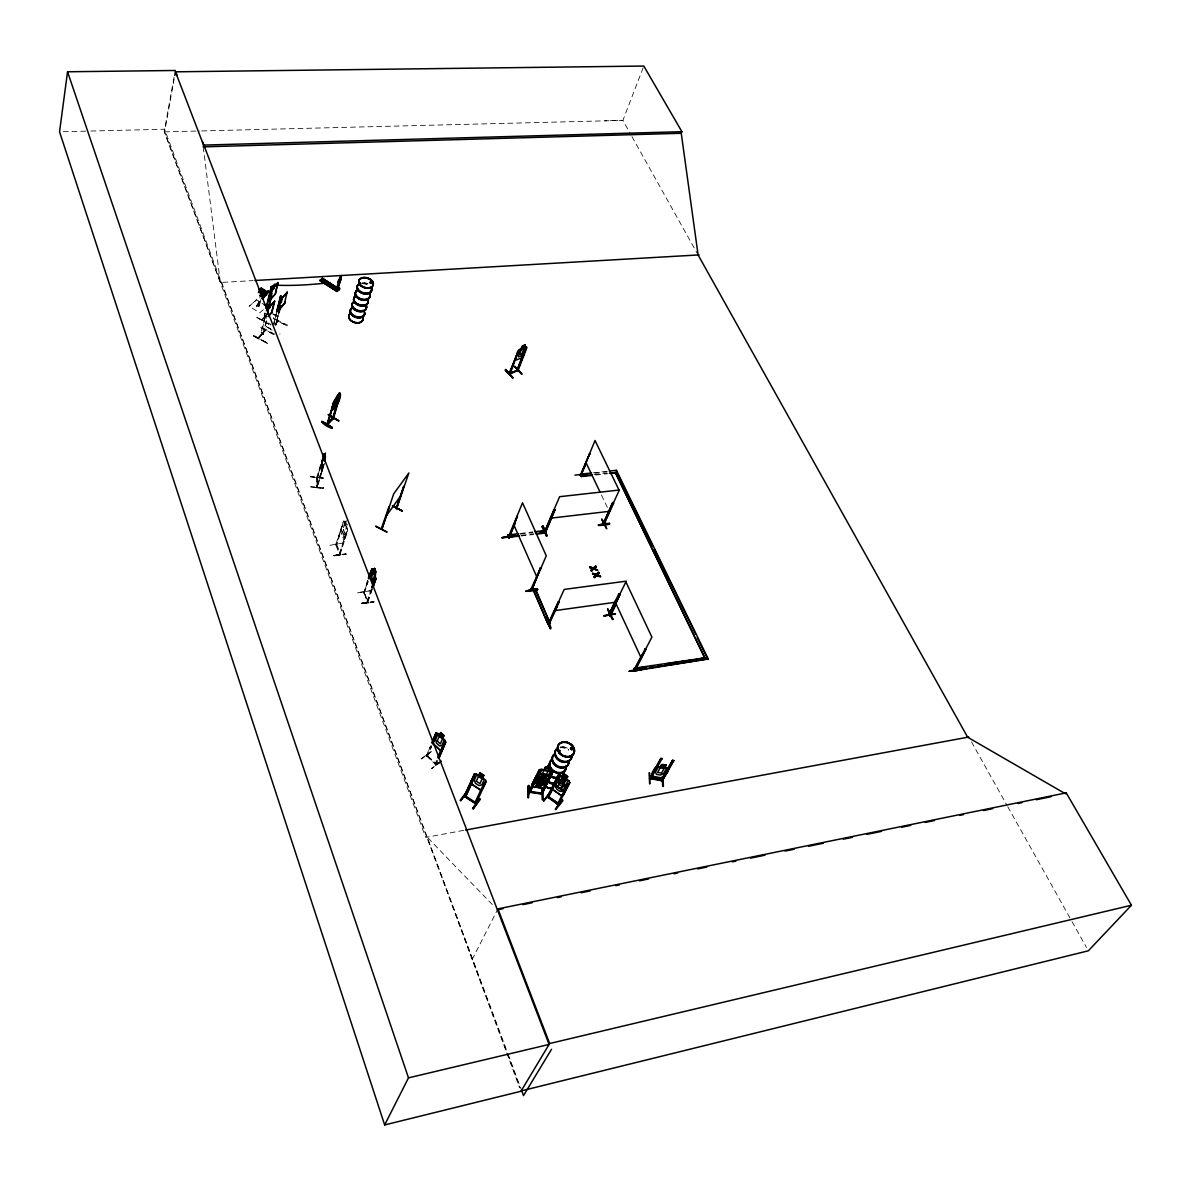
<?xml version="1.0" encoding="UTF-8"?>
<svg xmlns="http://www.w3.org/2000/svg" width="1191" height="1191" viewBox="0 0 1191 1191"><rect width="100%" height="100%" fill="white"/><g stroke="black" fill="none" stroke-linecap="round" stroke-linejoin="round"><path stroke-width="0.75" stroke-dasharray="5 3.75" d="M323.52 487.625L310.806 486.598L323.401 488.533L323.505 487.67M310.836 487.074L323.401 488.563L310.821 487.104M333.763 555.348L333.778 555.468C350.08 553.815 350.556 553.324 333.867 555.051L333.912 555.944L346.179 554.366L333.927 555.884M435.37 763.505L436.65 763.863L436.353 764.771L426.661 755.213C427.882 753.367 428.269 758.861 426.244 755.69M430.666 745.938L426.572 755.436M426.661 755.034L427.643 755.972M427.867 755.63L427.033 756.613L431.559 746.772M361.647 603.733L374.019 602.125L361.647 603.837L361.602 602.884C378.47 600.919 378.009 601.827 361.498 603.346L361.498 603.227M345.286 538.124L343.931 539.925L340.864 532.154L341.281 528.328M340.998 532.139L341.415 528.313M317.253 478.633L322.746 458.148M317.119 486.39C316.672 464.609 318.444 493.134 316.985 485.496M317.431 477.025C314.707 480.271 318.652 498.463 317.104 477.755M322.716 460.798L322.21 467.512L322.91 466.902M174.05 77.221L164.194 131.873L220.35 282.49L253.132 280.6M463.671 830.38L425.708 837.407L164.611 131.859L174.139 79.097M371.964 589.039L367.409 602.482C368.034 600.279 366.694 599.564 364.52 592.627M367.915 580.449L363.821 593.207L364.372 591.451M322.299 470.683L321.332 472.529L322.017 461.349M335.996 543.796C340.164 550.57 339.331 554.664 340.358 553.77M336.517 543.87L336.904 544.823L335.743 544.585M336.666 545.523L336.279 544.585M256.541 299.79L249.142 306.266L256.541 299.79L264.03 304.479M260.725 299.775L259.057 306.608L257.926 306.593L260.606 293.79M257.926 306.593L259.98 298.048M259.057 306.608L260.516 298.941M256.899 317.431L270.595 325.188L256.899 317.431L270.997 324.414L270.595 325.188M257.092 317.521L257.226 317.074M267.201 343.395L253.4 336.1L253.817 335.326L267.484 343.082L253.37 336.145L253.817 335.326M274.898 334.254L261.201 326.944L260.755 327.763L274.481 335.028M266.308 316.493L264.164 315.347L265.146 311.804M264.744 314.796L265.102 313.397M265.667 315.451L261.35 333.018L263.464 334.061L262.898 334.701L260.755 333.569L265.191 316.002M266.278 316.404L266.62 315.005L266.055 319.128M262.869 334.626L266.769 318.831M262.898 334.701L263.241 333.316L261.097 332.185L263.806 332.676M263.345 334.076L267.26 318.28M272.144 330.205L266.159 326.513L270.819 328.969M266.367 326.617L266.055 326.974M267.171 343.455L267.275 342.993M273.468 324.428L276.104 313.918M276.58 313.367L273.93 323.878L275.925 324.935L275.493 325.56L278.113 314.975M278.575 314.424L275.925 324.935L276.386 323.55L273.692 323.044M270.64 313.025L278.218 316.493L275.285 314.409M278.322 321.332L274.853 325.307M279.751 334.224L280.079 333.867M286.971 325.902L287.403 325.083L273.439 318.235L286.971 325.902L273.349 318.637M316.612 477.889L322.716 457.284M323.267 477.963L310.732 476.519M322.151 460.753L317.178 477.963L317.342 476.951M317.193 478.797L323.178 458.207M321.302 467.319L322.761 462.376L321.391 470.266M316.732 486.404L322.94 465.815M323.461 464.981L316.88 487.179L323.878 464.162M324.488 463.329L317.312 487.327L317.684 486.345M322.299 470.802L323.624 466.366M329.847 545.299L341.877 543.245M335.698 544.808L343.172 522.67L336.651 545.612L336.845 544.719M344.065 539.91L347.668 530.933L344.497 521.167L343.633 521.137L336.026 545.597L342.74 522.715M346.224 520.571L345.211 523.325M341.906 534.417L346.239 520.78M343.112 537.513L347.4 523.906M339.48 554.44L346.67 531.648L339.614 554.649L335.788 544.689M357.494 592.85L369.984 590.825L357.479 592.671M367.483 580.493L363.851 593.118L367.84 581.431M364.327 593.178L368.272 581.387M366.917 601.559L371.026 589.768M371.458 589.709L367.334 602.452L363.672 591.332L367.677 601.693M372.396 588.979L367.825 602.274M643.2 67.649L622.893 120.41L631.051 135M426.348 755.957L430.338 746.176M427.167 756.627L431.886 745.432M431.306 751.566L421.569 758.98L431.246 751.521M441.444 761.793L431.47 768.508L439.732 761.898M435.251 763.237L436.025 765.024L437.603 761.481M435.578 763.848L436.397 760.885M435.102 764.22L436.725 760.632M435.43 763.833L435.891 763.103L435.162 763.446M435.727 764.905L435.281 763.401M435.861 764.92L437.96 760.141M322.166 470.668L321.332 472.529L321.123 465.115M472.157 959.514L497.421 909.85M316.91 476.995L316.925 477.859M275.553 323.223L277.875 320.573L275.449 323.684M261.201 326.944L260.784 327.719L274.808 334.656M264.164 315.347L265.057 313.322L264.506 313.948M267.558 312.816L261.573 319.932L267.454 313.278M268.139 313.114L262.139 320.23L268.02 313.575M340.045 554.455L347.623 530.858L346.67 526.63M263.33 309.675L259.653 312.876L249.172 306.147M441.057 761.362L431.633 768.597L439.777 762.002M421.138 758.637L431.097 751.819M364.595 592.389L363.88 592.031M345.33 534.283L343.976 534.804L342.755 531.707L344.422 522.775L345.36 523.519M361.424 603.256L373.885 601.738M339.658 553.577L346.953 529.191L346.596 526.616M333.703 555.393L346.015 553.815M336.353 545.136L340.075 552.877M343.737 520.973L345.226 523.534M346.596 532.615L346.67 531.648M520.467 533.449L533.002 531.945M520.184 534.104L532.734 532.6M521.286 535.325L533.836 533.821M521.018 535.98L533.568 534.476M593.312 472.782L607.544 471.264M594.8 473.244L607.246 471.919M594.16 474.554L606.606 473.214M595.649 475.015L608.095 473.676M63.242 131.71L89.027 131.07M90.873 131.025L164.581 129.238L519.678 1087.8M164.611 131.859L199.865 130.98M201.726 130.936L622.893 120.41L604.775 120.767M257.718 305.759L258.864 305.774M310.613 477.01L323.282 477.993M273.454 313.977L278.218 316.493M273.349 314.379L277.92 316.791M266.159 326.513L272.277 329.743M253.489 335.683L267.484 343.082M259.087 302.797L258.953 302.812A2.665 0.849 -57.9 0 0 256.541 305.893A2.665 0.849 -57.9 0 0 257.345 307.055A2.665 0.849 -57.9 0 0 259.474 303.571L259.742 303.735A2.665 0.849 -57.9 0 1 257.613 307.218A2.665 0.849 -57.9 0 1 256.809 306.057A2.665 0.849 -57.9 0 1 259.221 302.976M427.018 754.692L426.706 755.451M427.882 755.943L435.489 763.193M426.348 755.794L435.936 764.92M492.315 904.565L427.152 837.139L507.47 1052.546M971.499 741.904L1006.827 805.056M1007.735 806.679L1071.141 920.033M1072.049 921.655L1086.549 947.574M631.959 136.623L697.197 253.341M601.455 495.024L607.752 508.229M346.015 522.7L346.804 524.695M345.077 524.427L346.298 527.524M343.455 529.533L344.675 532.615M339.822 553.666L340.12 554.485M364.029 592.24L364.312 592.954M508.125 1054.273L521.077 1089.021M221.6 282.416L519.901 1087.428M203.229 146.85L220.35 282.49M323.148 478.454L310.628 476.46M362.064 283.696A7.459 4.972 17 0 1 367.602 284.932M362.228 282.922A7.578 5.062 17 0 1 367.855 284.173M364.223 282.714A7.459 4.972 17 0 1 367.9 283.875M362.124 283.25A7.578 5.062 17 0 1 367.751 284.5M560.112 747.784A8.754 6.923 27.8 0 1 568.39 750.241M560.365 747.04A8.888 7.042 27.7 0 1 568.777 749.541M562.703 746.727A8.754 6.923 27.7 0 1 568.866 749.273M560.232 747.338A8.888 7.042 27.7 0 1 568.628 749.824M258.268 337.738L265.34 329.654L258.283 337.693M258.864 337.991L265.906 329.967L258.864 337.991M273.751 317.878L273.32 318.697L273.722 317.923"/><path stroke-width="1.5" d="M535.518 777.366L532.228 783.946L532.526 786.775L532.392 783.946M532.228 784.065L539.329 769.773L541.339 769.118L552.669 771.842L546.356 784.437L544.361 785.077L534.089 783.41L533.121 782.308L534.193 783.47M571.472 747.68L571.04 749.035M516.924 370.639L525.916 348.755L517.341 370.952M517.847 369.508L517.37 370.163M518.055 370.565L526.973 347.43L526.228 346.789L519.574 349.603M517.594 370.133L509.033 373.795L518.07 351.836L510.15 373.84L509.331 373.021L510.314 372.634M558.549 750.792L559.681 750.315L559.725 751.432M558.921 750.821L559.651 750.598M559.725 750.881L559.041 750.345M339.986 277.012L339.331 279.289A2.605 0.774 -58 0 0 338.214 282.475L338.348 282.565A2.605 0.774 -58 0 1 339.465 279.364L341.296 275.538L340.76 278.039A2.605 0.774 -58 0 1 340.239 280.719L337.738 288.267L338.81 288.847M515.584 357.91L515.45 360.352L522.194 357.598L524.234 354.62M466.083 796.05L465.056 795.305M261.514 293.567L262.511 296.544L263.107 293.835M625.826 581.774L651.909 637.125L634.654 670.161C634.848 665.903 634.52 671.903 635.547 669.342L634.535 668.672L635.562 669.416M339.614 392.702L335.505 399.848L334.403 406.116L338.08 400.712L339.614 392.702L338.706 395.65L340.164 394.057C342.368 400.37 326.111 421.763 334.329 400.905M332.066 410.478L332.17 408.275M396.633 508.691L403.838 486.285M396.022 508.468L397.094 507.56L396.29 507.574M562.688 776.472C562.42 769.148 573.169 781.996 563.983 774.224L562.703 776.74L558.49 774.686L547.324 796.913C551.105 797.628 545.195 795.588 548.887 796.481M381.864 527.836L381.611 528.625M382.058 528.968L389.368 507.024M610.313 616.149L609.792 614.482L609.852 616.223M610.388 616.268L610.76 615.434M603.018 523.504L604.09 523.251M602.661 524.144L603.837 522.507L602.854 524.07M581.312 474.896C578.766 474.867 582.116 476.221 580.985 474.092M531.32 590.036L530.888 589.009L531.662 589.277M370.029 282.669L370.654 282.059L370.565 282.982M370.252 282.222C370.222 284.307 370.431 281.061 371.92 282.356M371.309 282.371L371.369 283.324M369.136 578.484L369.374 575.908M369.27 578.469L369.567 575.982M332.468 418.637L339.688 395.799L332.855 418.979L333.733 417.49L332.81 417.788M359.92 282.982L360.575 283.13M526.124 591.406C534.893 586.612 547.041 590.066 526.124 591.302M611.727 610.298L608.765 614.884L610.209 613.603M508.304 537.23L522.521 502.796L546.267 555.81L531.439 590.081L532.228 589.143L531.171 588.428M508.78 538.317C508.706 535.95 509.123 537.335 519.231 536.188M177.161 75.688L175.166 70.477L67.545 71.773L59.55 131.799L384.663 1124.944L520.958 1091.269L549.646 1043.524L1131.45 905.234L1066.213 792.864L497.912 908.882L497.421 909.85L502.885 908.733M604.016 524.368L613.529 503.197L612.412 503.138L602.81 524.472M598.552 525.499C614.973 524.814 611.727 521.509 598.388 525.067M609.241 523.712L598.373 524.948L609.42 524.055M265.385 293.611L265.965 293.046M640.922 669L640.981 669.997L629.295 671.248L640.803 669.506M174.794 75.45L175.449 71.817L643.81 66.056L681.907 131.695L681.252 133.273L698.105 254.963L967.673 737.244L1065.454 793.772L1066.213 792.864M338.944 288.505L338.452 287.924M338.214 282.475L336.666 289.458L338.095 288.207L340.373 280.793A2.605 0.774 -58 0 0 340.894 278.128L340.805 275.984M175.449 71.817L203.572 145.094L203.229 146.85L681.252 133.273M266.382 293.611L268.362 290.842L268.332 292.331C265.727 293.477 266.055 293.671 268.064 292.152L268.362 290.842M266.65 293.775C267.335 290.917 265.355 293.983 266.68 292.301M259.668 289.353L259.176 291.378L260.68 292.316L262.675 288.996L261.186 288.058C262.571 291.036 253.489 286.867 264.625 292.539L265.117 290.515L263.628 289.577L262.109 290.887M260.695 290.083L261.186 288.058M261.573 288.996L260.159 289.741M260.397 296.336L261.216 292.912M262.675 288.996L262.184 291.006L261.722 288.401L262.511 296.544L264.402 290.306L262.988 296.127L261.722 288.401M261.544 296.351L263.926 290.723L258.67 292.42M263.137 291.601L263.628 289.577M266.01 308.246L271.146 286.927L273.885 287.433M271.712 286.287L270.774 288.416L272.962 289.562L273.32 288.073M266.501 307.71L271.727 286.435L273.766 287.507M266.486 310.732L267.677 305.417L270.431 305.938L269.464 307.963L267.32 306.906L267.886 306.266M267.915 306.355L268.243 304.777M269.285 300.579L272.114 289.1L277.92 282.624L275.285 294.192L269.285 300.579L273.915 295.383M269.508 300.683L272.337 289.219L278.128 282.743M268.466 307.546L271.965 293.358M272.918 289.487L273.275 288.043M267.841 310.911L268.645 307.665L274.674 301.219L271.846 312.563L268.377 316.508M267.26 314.26L268.853 307.769L274.674 301.219M268.943 306.995L271.578 296.365M269.806 306.549L269.464 307.963L269.866 306.563L267.677 305.417M277.92 282.624L275.285 294.192M268.154 316.389L271.622 312.444L274.451 301.115M276.55 312.161L280.406 296.336L283.13 296.857M277.012 311.625L280.972 295.71M278.545 309.868L281.404 298.539L287.344 292.182L281.627 298.658C266.546 329.877 298.405 285.364 278.768 309.988M278.545 313.218L280.317 306.206M281.21 302.708L282.535 297.452M279.022 312.682L280.793 305.67M284.47 303.497L287.12 292.063M381.224 528.968L388.981 506.815M402.171 511.013L392.673 505.937M321.838 278.902L322.389 278.218L339.509 289.264L338.75 289.919L321.898 278.768L339.495 289.279L322.419 278.5M321.942 281.18L324.056 279.513M324.845 282.996L326.944 281.329M326.379 283.979L328.478 282.312M328.12 285.081L330.22 283.398M320.543 280.034L319.932 280.644L337.038 291.453L337.693 289.964L335.951 288.862L335.52 289.979L337.931 287.775M335.728 289.636L335.951 288.862M339.286 289.145L339.673 288.237L337.931 287.135L337.902 290.128L338.512 288.401M338.706 289.651L339.003 287.939M321.912 421.361C324.384 427.852 344.363 432.765 321.883 421.406L332.289 427.584M328.552 414.632L338.899 420.825L328.374 414.572M327.793 424.443L333.956 401.829L326.796 424.815L333.197 417.282M333.956 401.829L327.153 425.023L327.585 423.267L327.867 424.264M340.537 394.37L333.48 418.398L327.346 424.919M333.242 417.312L333.554 418.22M323.193 456.882L324.056 453.92L324.458 456.079M323.178 457.002L324.205 453.935M323.223 459.086L324.562 456.302M324.428 456.287L325.411 453.324L323.282 460.664M325.262 454.515L325.054 457.329M325.277 453.309L324.384 460.158L324.294 457.225M375.894 526.184L387.09 532.154L375.731 526.407M368.629 577.159L371.339 570.415L369.418 578.037M368.481 578.766C367.602 576.533 374.004 567.809 371.845 568.658M368.987 578.097L371.994 568.643M372.173 586.434L375.239 577.129L375.686 571.814L374.57 568.39L373.512 571.323L372.634 569.045M374.584 568.598L373.646 571.308L372.679 570.504L370.952 575.536L372.098 582.593L373.498 582.161M396.067 508.512L403.585 486.628M396.454 508.721L408.87 472.961L393.7 493.863L381.805 529.221M372.977 587.312L375.894 578.856L374.748 574.524L375.894 571.814L374.57 568.39M372.039 588.041L374.912 579.704L372.545 587.371M375.761 578.871L373.468 586.151M392.36 505.937L402.275 510.671M571.561 749.407L572.558 748.35M572.931 749.005L571.844 749.868M570.4 748.35L571.278 747.591M571.099 747.859L572.112 749.169M571.01 748.231L571.993 748.156M260.114 293.165A2.68 0.863 -58 0 1 262.065 290.976A2.68 0.863 -58 0 1 262.556 292.123L262.273 291.959A2.68 0.863 -58 0 0 261.946 290.753A2.68 0.863 -58 0 0 260.204 292.405M517.951 370.595L509.286 374.078L518.07 351.836M509.376 374.034L518.279 350.764L521.524 348.725L522.477 345.971L525.38 344.839L522.551 346.06L519.812 350.273L517.921 355.29L518.561 356.853L521.256 355.781L523.504 353.072M514.378 366.56L521.971 374.108L514.84 366.322M512.83 377.413C490.871 352.998 527.851 394.295 505.133 370.222M525.246 344.958L524.234 347.653L526.318 346.879M525.38 344.839L524.308 347.742L525.41 348.07L516.834 370.684M502.572 537.379C538.57 533.345 482.37 540.565 509.227 536.605M508.349 537.335L507.917 534.938L518.666 533.657M508.676 538.258L517.504 515.956L508.736 538.213L515.078 523.683M609.018 614.913L610.194 614.094M609.077 613.767L610.105 613.618M431.663 742.976L435.966 732.956L432.661 741.13M433.226 742.231C435.846 740.906 435.37 732.525 435.876 735.83M432.884 743.571L436.219 735.576M439.687 735.323L437.692 734.639L435.683 739.477L436.442 743.08L439.464 745.953L441.965 745.432L444.005 740.608L442.724 738.197L443.975 735.621L440.7 732.525L439.613 735.13M440.774 732.718L439.583 735.398L435.966 733.18M445.523 742.246L442.62 738.286L443.722 735.681M437.737 757.699L443.811 743.333L445.047 743.943L443.811 743.333M438.75 755.853L444.139 743.095M438.63 758.548L445.628 742.172M438.958 758.295L445.747 742.231L445.106 740.326L437.499 733.135L435.861 733.046M441.132 760.96L441.057 761.362M542.828 525.99L542.024 526.511L546.416 536.084C545.582 528.015 538.034 517.594 547.16 535.578M544.912 531.38L553.964 509.822L554.991 509.703L545.999 530.888M545.195 531.439L545.552 530.457L534.804 531.737M545.746 530.858C547.547 529.98 543.721 530.144 546.386 530.665M545.94 531.29L554.991 509.703M545.552 530.457L546.118 532.972L537.156 534.044M574.911 475.135L585.615 473.944M619.112 490.245L595.038 440.521L580.464 475.685L580.88 474.033M531.886 588.339L530.978 589.188L540.565 567.913L531.841 590.021L531.305 588.428M580.359 475.551L589.709 453.592L580.568 475.73M540.565 567.913L531.796 589.813M586.404 462.912L580.895 475.596L580.449 474.152M592.091 475.403L581.416 476.549L580.866 474.122L591.54 472.976M550.227 622.61L548.887 622.164L550.331 622.387M331.947 410.419L338.542 401.754M533.077 589.992L535.608 589.039L550.197 623.563L547.934 623.876L533.077 589.992L535.608 589.039M460.783 800.575L467.259 791.018L460.158 800.307L461.006 800.322M465.577 796.526L464.207 796.258L474.554 773.912L476.236 773.778L474.45 773.793L464.416 796.466M464.728 796.05L464.966 795.26M474.628 776.562L473.795 775.535L474.867 776.234L465.324 797.032M474.867 776.234L465.502 797.107L465.875 795.841M609.316 471.07L616.432 470.311L616.998 472.723L609.881 473.482M480.003 773.033L478.767 775.698L476.504 775.177L474.36 779.941L475.388 783.231L479.02 785.598L481.879 784.839L484.052 780.105L482.489 777.976L483.829 775.415L479.913 772.87L478.752 775.43M547.934 623.876L533.374 589.337M548.53 622.967L558.162 602.036L559.219 601.887L549.766 622.744M616.998 472.723L610.179 472.827M609.479 615.345L626.243 581.148L564.206 589.426L548.753 623.384L549.096 622.134M549.557 622.774L550.168 622.03M556.926 606.919L548.962 623.355M262.988 296.127L264.089 293.73M482.415 778.08L483.665 775.415M551.076 627.865L546.461 617.623M601.678 519.455L606.457 528.447M544.942 530.918L559.606 496.692L619.365 490.022L603.554 524.338L603.003 523.385L603.897 523.578M474.45 773.793L476.251 773.897L485.332 779.718L486.151 781.43L475.864 803.955L464.326 796.332L476.177 803.538L475.492 802.124L474.688 803.24L484.365 782.427L485.437 783.127L484.365 782.427M473.229 808.853L479.75 798.714L480.181 799.548L473.214 808.868L472.827 808.108M603.063 524.487L612.412 503.138M474.837 803.285L474.971 802.347L475.656 803.821M471.368 780.626L471.487 784.11L480.598 790.065L482.95 788.338L486.002 781.385M609.36 523.206L609.405 524.159M589.813 566.752L592.85 568.881L589.962 567.928L589.813 566.752L593.46 567.988L595.708 565.993L595.872 567.199L594.086 568.762L597.584 570.057L594.086 568.762M597.584 570.057L593.877 568.792L591.465 571.204L591.302 569.983L593.058 568.449M591.465 571.204L591.302 569.983M589.619 567.184L593.46 567.988M593.877 568.792L597.391 570.489M593.267 568.42L595.708 565.993M596.408 574.345L595.798 575.238L592.552 573.541L596.408 574.345L598.641 572.335L598.805 573.556L597.033 575.134L600.532 576.429L597.033 575.134M592.895 574.285L592.746 573.109M600.532 576.429L596.825 575.164L594.413 577.575L594.249 576.355L595.991 574.806L593.088 573.854M594.413 577.575L596.825 575.164M592.552 573.541L596.2 574.777L598.641 572.335M603.986 616.03L615.449 613.946L604.179 615.583M609.852 614.362L607.842 609.063L612.933 619.499L610.015 614.705M608.765 614.884L615.568 600.443M608.884 614.869L618.799 593.788L619.99 593.996L618.963 594.145M608.601 614.482L610.328 614.526L609.837 616.313M609.956 616.357L619.96 594.547L609.866 615.285L610.298 616.194L616.342 603.792M528.819 785.688L527.881 786L527.896 797.687C530.68 788.204 527.807 775.401 528.64 797.806M530.486 791.241C526.898 790.035 532.749 793.325 528.64 792.149L539.463 769.833M528.908 792.253L538.719 771.47L539.94 771.664L529.846 792.447L530.203 791.077L530.382 791.851M528.908 792.313L529.132 791.539M529.846 792.387L539.94 771.664M541.518 784.661L540.282 787.132L535.876 786.477L537.29 783.797M545.478 767.153L549.929 767.838L545.478 767.034L544.227 769.565M536.069 786.417L537.29 783.931L535.488 782.77L537.781 778.095L540.997 776.428L545.121 777.053L546.341 779.39L544.019 784.05L541.414 784.556M545.582 767.138L544.332 769.803L539.329 769.773M540.282 787.132L541.414 784.422M549.929 767.719L548.485 770.443L551.597 770.919M542.709 788.204L542.798 799.935L542.247 787.757M541.071 792.789C544.719 793.504 538.094 792.804 542.024 794.174M551.984 773.51L541.875 794.144L551.984 773.51L550.763 773.316L540.818 794.114L540.893 793.221M546.148 784.452L549.557 777.604L549.438 774.879L549.706 777.738M542.009 793.757L542.233 793.012M542.798 788.174L532.675 786.581L542.873 788.397L545.463 786.149L552.505 771.842M543.736 801.052L550.376 791.866L543.855 800.62M552.773 786.358L558.594 774.805M549.021 796.541L548.158 797.657L549.081 796.705M548.351 797.642L558.787 777.142L557.507 776.711L558.787 777.142M384.663 1124.944L408.483 1077.87L67.545 71.773M557.879 779.539L560.395 781.415L561.586 778.735L565.368 781.37M567.735 776.636L566.201 779.242L567.735 781.326L562.926 790.779L560.023 791.449L556.525 788.993L555.661 785.688L560.47 776.145L562.777 776.651M560.187 774.835L569.015 780.983L569.76 782.74L558.311 804.908L557.403 804.267L567.928 783.663L568.956 784.407L567.928 783.663M558.132 803.106L558.802 804.208L557.611 803.359L557.403 804.267L558.162 803.062L547.458 796.526M558.177 804.833L558.951 803.627M563.775 794.084L569.611 782.681M562.39 799.98L562.807 800.828L555.661 809.612C559.919 800.263 568.911 793.266 555.229 809.21M616.432 470.311L708.243 658.936L634.982 670.831L634.371 668.166L706.933 657.566M634.758 670.25L634.282 669.342L645.299 648.797L645.745 649.735L634.982 670.831M641.904 655.363L634.714 669.253L635.205 670.295M265.399 294.4C267.901 290.172 263.598 297.288 261.008 294.266A2.68 0.863 -58 0 1 260.189 295.1M649.437 772.721L649.705 784.02L649.363 772.631M651.149 778.155L650.241 777.366L649.646 778.095M660.499 766.915C659.993 761.674 672.677 767.332 661.898 764.458L660.499 766.915L655.75 767.034C649.393 775.222 650.777 778.363 662.092 778.155C664.34 776.041 670.503 771.009 667.555 768.255M662.479 780.805L649.571 778.557L660.931 758.235L662.122 758.831L660.945 758.622L649.854 778.72M359.801 283.026L360.709 283.771M651.269 777.663L650.971 778.854L651.283 778.17M662.122 758.444L650.748 778.869L649.705 778.572M335.356 399.313L334.269 400.95L340.164 394.057M665.977 765.262L664.578 767.719L666.245 768.924L663.64 773.48L660.41 775.058L656.449 774.373L655.422 772.051L657.998 767.466L660.603 767.034M664.578 767.853L666.171 765.203M662.33 780.388L661.05 780.552L672.543 760.275L673.719 760.483L662.345 780.775L673.719 760.483M662.896 780.09L661.184 780.581L672.543 760.275M663.045 776.651L663.357 786.402L662.717 777.842M551.552 1049.241L523.519 1095.586L521.718 1090.762M327.049 423.802L333.018 418.413L327.614 423.326M337.902 288.118L336.532 289.368M262.05 298.509L265.385 294.207L262.318 298.673M262.496 298.986L265.504 294.624M262.764 299.164L266.412 293.403M402.111 511.118L392.762 505.624M634.282 669.342L635.145 669.521M386.197 516.016L401.263 495.114M472.559 808.436L479.72 798.699M480.598 790.065L471.562 784.006L471.502 780.7M482.95 788.338L480.539 789.916M483.754 775.52L479.913 772.87M460.813 800.739L467.691 791.3M567.407 787.415L566.663 785.688M552.758 789.559L561.557 795.737L552.758 789.559L552.713 786.194M564.087 783.886L566.588 785.777M556.018 779.584L557.879 779.658M337.068 291.438L319.992 280.6M337.336 291.2L320.215 280.079L337.366 291.17L339.405 289.19M338.929 289.681L322.091 278.768M338.78 288.475L339.152 288.028M509.138 538.168L508.572 536.501L509.465 537.29M569.76 782.74L569.015 780.983M563.805 791.196L555.036 784.929L555.006 781.534M566.231 789.544L563.834 790.943L555.244 784.809L555.214 781.504M566.454 779.152L568.836 781.117M551.105 791.896L543.706 800.888M373.289 586.046L371.994 587.595L373.423 586.032M558.415 774.79L560.276 774.865M280.6 297.184L280.034 297.81L282.207 298.956M267.781 305.477L270.297 305.998M274.421 288.52L271.146 286.927M1131.45 905.234L1088.351 950.805L521.182 1090.896M542.024 526.482L547.041 535.995M339.152 393.774L337.604 396.037L338.869 394.712M335.237 399.298L337.619 394.995M334.314 402.052L333.376 402.454M340.06 396.022L339.107 396.409M518.264 350.854L519.559 349.529M550.346 628.327C536.575 596.587 557.12 645.82 548.262 622.327M540.714 793.519L540.893 792.804M662.881 779.688L661.452 779.837M529.176 790.988L528.625 791.747L541.741 793.593M594.041 576.786L595.798 575.238M597.242 574.702L599.013 573.124M539.076 773.525L549.289 775.073L539.017 773.301L536.412 775.594L539.076 773.391M591.108 570.415L592.85 568.881M594.294 568.345L596.066 566.782M337.693 289.964L335.788 289.011M339.673 288.237L337.931 287.135M549.155 778.542L546.624 780.76L549.304 778.706M545.463 786.149L542.873 788.397M268.645 291.006L266.814 293.046M263.598 291.825L265.117 290.515M322.389 278.218L320.275 280.347M360.278 283.637L360.486 283.771M662.092 778.155L664.786 775.966M433.137 743.586L433.092 739.909L433.033 743.601L440.64 750.821L442.724 749.035M440.64 750.821L442.724 749.228M433.033 743.601L440.744 750.747M443.975 735.621L440.7 732.525M510.016 373.408L510.15 372.604M563.76 791.047L566.306 789.439M561.423 795.692L563.983 794.084L561.482 795.826M572.29 749.109L572.454 748.171M338.631 421.078L328.284 414.87M327.629 283.145L328.805 283.175M603.971 615.866L615.032 613.812M544.108 783.648L540.908 785.286L536.799 784.646M371.86 282.907L370.58 282.565M371.532 283.294L372.292 282.952M371.964 283.339L370.088 282.877M370.327 282.133L371.205 282.044M518.323 352.119L517.266 352.149M258.417 292.45L264.402 290.306L258.536 291.974M544.347 784.869L546.222 784.259M655.75 767.168L657.76 766.528M328.686 284.187L329.133 283.294M558.266 786.105L555.572 786.864L556.837 787.772M408.483 1077.87L549.096 1044.433L202.485 141.61M522.909 904.639L532.02 902.778M557.507 897.567L561.155 896.823M581.178 892.744L590.274 890.883M615.762 885.672L619.409 884.928M639.433 880.834L648.544 878.973M674.032 873.762L677.664 873.018M697.688 868.924L706.799 867.063M732.286 861.852L735.919 861.108M750.494 858.145L765.054 855.168M785.077 851.074L794.189 849.213M808.749 846.235L823.309 843.258M843.347 839.164L852.443 837.303M867.003 834.325L881.578 831.348M901.602 827.254L910.698 825.393M925.273 822.415L934.369 820.569M959.857 815.359L963.504 814.614M983.528 810.52L992.624 808.659M1018.111 803.449L1021.759 802.704M1036.319 799.727L1050.894 796.749M544.332 769.669L541.682 770.175L539.374 774.894L540.595 777.232L548.798 779.346M465.502 830.053L968.789 737.035L967.598 737.11M629.533 670.905L640.937 669.104M637.527 669.908L629.295 671.248L640.996 669.938M629.384 671.337L637.542 670.027M645.745 649.735L644.897 648.857M634.044 668.791L646.802 666.826M650.45 666.26L654.097 665.709M657.73 665.144L661.377 664.578M665.025 664.012L677.768 662.047M681.416 661.496L685.063 660.931M688.711 660.365L692.358 659.799M695.991 659.248L705.102 657.834M708.243 658.936L635.309 670.205L634.371 668.166M550.272 628.386L546.193 617.995M607.574 609.494L612.933 619.454M559.368 602.244L558.162 602.036M548.232 623.221L550.48 622.908M537.469 589.337L525.96 590.93L537.647 589.753M554.559 610.655L616 602.184M540.982 568.822L540.163 567.973M375.82 578.945L372.649 568.896M374.837 580.702L374.912 579.704M603.405 523.727L604.239 523.325M371.696 571.367L370.892 570.474M554.128 510.15L555.14 510.031M612.561 503.465L613.559 503.346L612.725 502.394L613.142 503.242M558.311 804.833L547.324 796.913M507.649 535.593L514.81 534.744M539.895 531.752L545.27 531.112M519.499 535.533L508.736 536.828L507.917 534.938M535.637 533.613L546.386 532.317M550.376 518.204L609.584 511.311M589.739 454.456L589.709 453.592M580.523 474.688L587.684 474.003M581.699 475.894L592.374 474.747M329.088 283.458L327.808 282.907L327.853 284.009M254.978 280.495L699.117 254.904M559.562 751.342L559.398 751.342M203.572 145.094L681.907 131.695M521.584 374.197L514.527 366.456M661.615 779.435L662.747 779.673M262.169 292.242L266.352 292.658M324.696 459.25L325.515 456.481M324.622 461.393L324.681 459.145M535.876 786.343L540.282 787.013M530.382 791.449L540.788 793.012M528.774 792.164L541.875 794.144M538.719 771.887L539.94 772.066M551.984 773.912L550.763 773.316M545.731 775.862L541.592 775.222L543.915 770.517L548.068 771.158L544.823 777.872L541.458 779.852C541.503 775.624 535.965 776.115 540.238 780.254L536.069 782.681L540.833 780.954C540.684 784.929 546.341 784.497 542.084 780.507M536.307 779.405L546.684 780.983L536.307 779.405L536.158 776.562M612.442 619.499L607.782 609.063M537.781 782.651L541.905 783.306M543.111 774.894L546.059 775.371M543.111 774.984L545.88 775.43L544.629 777.931L547.934 776.204L550.287 771.5L548.485 770.309M657.745 766.557L667.675 768.299L664.772 767.793M652.281 776.219L662.032 777.931M650.241 777.425L651.135 777.589M651.298 777.902L661.333 779.643L661.184 780.581M661.347 780.045L649.973 777.44M651.001 778.408L661.035 780.165M672.558 760.677L673.734 760.885M571.531 747.591L572.737 748.231M571.874 749.705L570.519 748.558M606.785 528.744L601.872 519.023M558.013 781.028L560.321 781.504M360.322 282.922L359.786 283.607M603.212 523.757L603.882 524.085M371.89 568.807L372.768 569.03M596.617 575.595L600.338 576.846M662.792 786.224L662.509 776.502M280.406 296.336L282.58 297.482M261.216 293.983L261.276 294.445A2.68 0.863 -58 0 1 260.1 295.487M264.03 304.479L266.992 306.474M320.587 279.915L337.782 290.798M465.994 796.258L475.12 802.228M557.805 779.748L566.484 785.822L567.184 787.459M559.889 782.353L563.417 784.809L559.978 782.174M548.977 796.913L557.745 803.196M557.76 803.836L558.743 804.61L558.921 803.672M547.577 796.615L558.549 804.401M517.296 370.386L510.477 373.125M551.597 770.785L552.669 771.962M547.726 778.423L548.634 779.48M580.553 474.792L581.416 476.549M563.834 783.976L565.293 786.134L562.45 786.67L558.951 784.184L558.103 780.834M265.117 294.043L265.772 294.787M617.801 474.375L652.638 545.984M654.261 549.319L695.589 634.252M697.197 637.572L707.901 659.561M585.689 461.989L599.877 491.719M615.583 602.795L641.16 657.894M595.5 566.425L595.872 567.199M598.448 572.767L598.805 573.556M594.249 576.355L594.607 577.144M530.992 589.069L531.394 589.977M513.649 524.442L536.947 577.218M535.325 589.694L550.197 623.563M497.912 908.882L549.646 1043.524M561.437 788.308L562.048 791.539L560.276 788.07M542.203 799.742L542.173 787.713M262.139 293.522L262.511 296.544L262.377 292.926M652.192 773.629L652.296 776.353M324.384 454.054L324.726 461.453M662.36 776.592L662.643 786.268M552.847 786.268L552.818 789.633M328.21 282.833A239.436 65.833 -18.1 0 1 276.535 285.2A1.504 0.997 48.7 0 0 274.808 284.128A1.504 0.997 48.7 0 0 274.451 285.646M369.701 296.083A7.444 4.987 17 0 1 359.98 299.566A7.444 4.987 17 0 1 357.077 290.842M369.91 295.725A7.548 5.062 17 0 1 360.039 299.269A7.548 5.062 17 0 1 357.106 290.425M367.855 299.909A7.444 5.002 16.9 0 1 364.297 305.432A7.444 5.002 16.9 0 1 355.171 302.559A7.444 5.002 16.9 0 1 355.573 296.038M355.692 295.71A7.414 4.972 16.9 0 0 355.29 302.186A7.414 4.972 16.9 0 0 364.401 305.06A7.414 4.972 16.9 0 0 367.93 299.551A7.444 5.002 16.9 0 1 364.372 305.209A7.444 5.002 16.9 0 1 355.231 302.335A7.444 5.002 16.9 0 1 355.633 295.83M371.398 288.118A7.578 5.062 17 0 1 363.746 293.611A7.578 5.062 17 0 1 357.806 285.096M369.672 293.671A7.459 4.987 17 0 1 362.138 299.105A7.459 4.987 17 0 1 356.288 290.708M371.205 288.475A7.474 4.987 17 0 1 363.642 293.909A7.474 4.987 17 0 1 357.791 285.512M369.672 294.028A7.548 5.062 17 0 1 366.069 299.611A7.548 5.062 17 0 1 356.794 296.693A7.548 5.062 17 0 1 357.196 290.098M371.503 287.79A7.578 5.062 17 0 1 363.836 293.284A7.578 5.062 17 0 1 357.896 284.768M371.518 287.433A7.474 4.987 17 0 1 367.959 292.941A7.474 4.987 17 0 1 358.789 290.038A7.474 4.987 17 0 1 359.176 283.547M364.193 312.28A7.384 4.987 16.9 0 1 360.665 317.803A7.384 4.987 16.9 0 1 351.598 314.945A7.384 4.987 16.9 0 1 352.015 308.454M364.729 313.307A7.488 5.062 16.9 0 1 354.933 316.866A7.488 5.062 16.9 0 1 352.045 308.037M350.586 313.352A7.384 5.002 16.8 0 0 350.184 319.858A7.384 5.002 16.8 0 0 359.235 322.701A7.384 5.002 16.8 0 0 362.764 317.178A7.354 4.972 16.8 0 1 359.265 322.553A7.354 4.972 16.8 0 1 350.243 319.709A7.354 4.972 16.8 0 1 350.645 313.233M367.662 300.474A7.414 4.972 16.9 0 1 364.118 305.983A7.414 4.972 16.9 0 1 355.022 303.109A7.414 4.972 16.9 0 1 355.424 296.619M362.704 317.387A7.384 5.002 16.8 0 1 355.216 322.85A7.384 5.002 16.8 0 1 349.454 314.484M367.781 300.147A7.444 5.002 16.9 0 1 364.238 305.67A7.444 5.002 16.9 0 1 355.097 302.797A7.444 5.002 16.9 0 1 355.499 296.276M366.203 305.789A7.518 5.062 16.9 0 1 358.58 311.313A7.518 5.062 16.9 0 1 352.715 302.827M364.833 312.623A7.384 4.987 16.9 0 1 355.171 316.136A7.384 4.987 16.9 0 1 352.313 307.427M366.337 307.516A7.414 4.987 16.9 0 1 357.553 311.342A7.414 4.987 16.9 0 1 352.7 303.229M364.833 312.98A7.488 5.062 16.9 0 1 355.022 316.553A7.488 5.062 16.9 0 1 352.134 307.725M366.292 305.477A7.518 5.062 16.9 0 1 358.685 311A7.518 5.062 16.9 0 1 352.804 302.499M366.307 305.119A7.414 4.987 16.9 0 1 358.789 310.568A7.414 4.987 16.9 0 1 352.998 302.186M265.295 294.862A2.337 0.744 -58.1 0 1 264.521 293.894A2.337 0.744 -58.1 0 1 266.71 291.2A2.337 0.744 -58.1 0 1 266.352 293.567M273.439 287.552A1.504 0.997 48.7 0 1 273.067 285.527A1.504 0.997 48.7 0 1 275.032 286.48M568.613 763.148A8.739 6.938 27.8 0 1 556.971 766.781A8.739 6.938 27.8 0 1 553.785 755.094M568.926 760.945A8.858 7.027 27.8 0 1 558.132 767.034A8.858 7.027 27.8 0 1 553.86 754.692M566.365 765.798A8.724 6.938 27.8 0 1 555.721 771.828A8.724 6.938 27.8 0 1 551.522 759.65M571.799 755.258A8.888 7.042 27.7 0 1 560.976 761.362A8.888 7.042 27.7 0 1 556.673 748.99M569.119 760.32A8.739 6.938 27.8 0 1 558.475 766.319A8.739 6.938 27.8 0 1 554.262 754.141M571.516 755.585A8.769 6.938 27.8 0 1 560.842 761.6A8.769 6.938 27.8 0 1 556.599 749.392M569.075 760.647A8.858 7.027 27.8 0 1 558.281 766.751A8.858 7.027 27.8 0 1 554.009 754.394M571.918 756.88A8.888 7.042 27.7 0 1 560.083 760.558A8.888 7.042 27.7 0 1 556.822 748.692M571.978 756.508A8.769 6.938 27.7 0 1 560.291 760.141A8.769 6.938 27.7 0 1 557.075 748.439M563.626 773.257A8.799 7.027 27.9 0 1 561.884 776.443M558.356 778.125A8.799 7.027 27.9 0 1 549.989 775.654M546.922 768.314A8.799 7.027 27.9 0 1 548.694 765.143M555.81 782.978A8.65 6.923 27.9 0 1 547.577 780.552M563.775 772.959A8.799 7.027 27.9 0 1 562.018 776.145M558.505 777.827A8.799 7.027 27.9 0 1 552.014 776.666M547.071 768.031A8.799 7.027 27.9 0 1 548.828 764.845M563.343 773.54A8.679 6.923 27.9 0 1 561.616 776.681M556.033 778.452A8.679 6.923 27.9 0 1 549.9 775.907M547.488 766.959A8.679 6.923 27.9 0 1 548.619 765.545M563.819 772.602A8.679 6.923 27.9 0 1 562.092 775.743M556.51 777.515A8.679 6.923 27.9 0 1 550.361 774.969M547.339 767.733A8.679 6.923 27.9 0 1 547.949 766.021M551.061 788.308A8.605 6.893 28 0 1 544.972 785.792A8.635 6.923 28 0 0 551.001 788.457M553.413 783.797A8.769 7.012 27.9 0 1 547.205 781.222M550.897 788.65A8.635 6.923 28 0 1 544.793 786.12M553.234 784.02A8.65 6.923 27.9 0 1 548.977 782.755M323.103 281.91L325.262 280.049L323.103 281.91M336.562 398.732L335.058 403.898L337.023 401.829L338.542 396.648L336.562 398.732M373.334 572.216L371.607 577.248L372.843 580.449L374.57 575.402L373.334 572.216M374.644 569.611L375.135 572.573L374.644 569.611M521.256 349.707L519.365 354.71L522.06 353.653L523.966 348.635L521.256 349.707M522.938 346.373L522.596 347.266L524.68 345.688L522.938 346.373M439.315 736.187L437.305 741.01L440.342 743.884L442.367 739.06L439.315 736.187M441.132 733.671L440.774 734.534L442.724 736.38L443.097 735.517L441.132 733.671M615.226 472.291L704.774 657.894L615.226 472.291M478.454 776.458L476.311 781.207L479.943 783.574L482.102 778.825L478.454 776.458M480.464 773.897L480.077 774.745L482.429 776.279L482.817 775.415L480.464 773.897M321.778 421.748L332.125 428.016L321.778 421.748M539.999 778.438L537.707 783.097L541.816 783.723L544.138 779.063L539.999 778.438M537.409 785.286L537.007 786.105L539.642 786.507L540.059 785.688L537.409 785.286M546.118 767.674L545.701 768.523L548.366 768.924L548.783 768.091L546.118 767.674M562.346 777.485L557.537 787.013L561.035 789.469L565.859 779.986L562.346 777.485M562.003 779.867L561.586 780.7L563.849 782.279L564.281 781.445L562.003 779.867M564.474 774.984L564.043 775.832L566.306 777.44L566.737 776.606L564.474 774.984M660.142 767.853L657.551 772.423L661.511 773.108L664.116 768.537L660.142 767.853M662.479 765.098L662.002 765.917L664.563 766.364L665.025 765.545L662.479 765.098M505.594 369.954L512.666 377.8L505.594 369.954M323.684 456.495L323.223 455.587L323.684 456.495M361.186 285.602A7.503 4.987 17 0 0 373.259 284.857A7.503 4.987 17 0 0 363.851 277.369A7.503 4.987 17 0 0 361.186 285.602M361.052 286.108A7.474 4.972 17 0 0 373.081 285.364A7.474 4.972 17 0 0 363.702 277.92A7.474 4.972 17 0 0 361.052 286.108M361.126 285.78A7.503 4.987 17 0 0 373.2 285.051A7.503 4.987 17 0 0 363.791 277.563A7.503 4.987 17 0 0 361.126 285.78M265.98 295.294A2.337 0.744 -58.1 0 0 267.722 291.81A2.337 0.744 -58.1 0 0 265.429 293.805A2.337 0.744 -58.1 0 0 265.98 295.294M554.485 771.738A8.724 6.938 27.8 0 0 566.127 768.091A8.724 6.938 27.8 0 1 554.485 771.753A8.724 6.938 27.8 0 1 551.314 760.066A8.724 6.938 27.8 0 0 554.485 771.738M559.308 752.429A8.784 6.938 27.7 0 0 573.794 753.412A8.784 6.938 27.7 0 0 565.07 741.904A8.784 6.938 27.7 0 0 559.308 752.429M559.055 752.935A8.784 6.938 27.7 0 0 573.541 753.918A8.784 6.938 27.7 0 0 564.832 742.395A8.784 6.938 27.7 0 0 559.055 752.935M559.175 752.667A8.813 6.967 27.7 0 0 573.72 753.65A8.813 6.967 27.7 0 0 564.966 742.082A8.813 6.967 27.7 0 0 559.175 752.667M559.279 752.474A8.813 6.967 27.7 0 0 573.809 753.456A8.813 6.967 27.7 0 0 565.055 741.889A8.813 6.967 27.7 0 0 559.279 752.474M554.351 772.021A8.694 6.923 27.8 0 0 565.933 768.374A8.679 6.908 27.8 0 1 554.351 772.006A8.694 6.923 27.8 0 1 551.195 760.379A8.679 6.908 27.8 0 0 554.351 772.006"/></g></svg>
